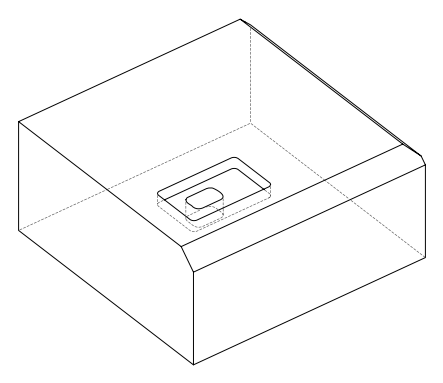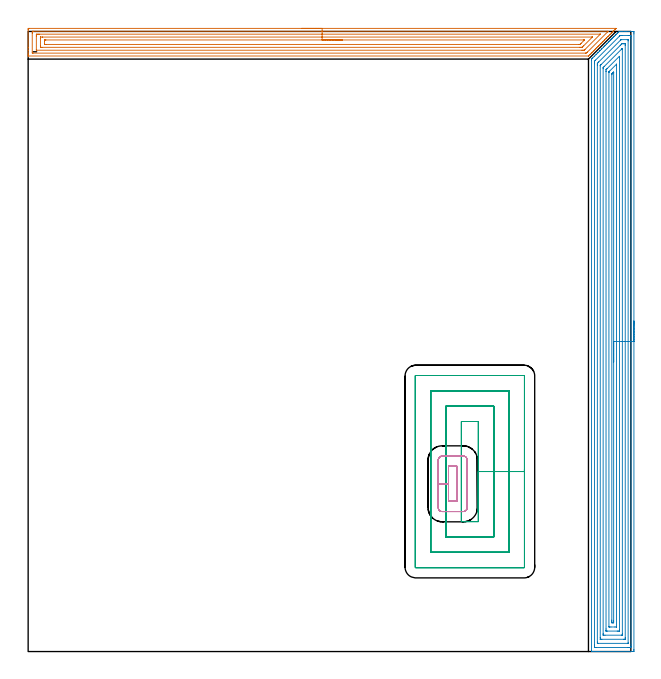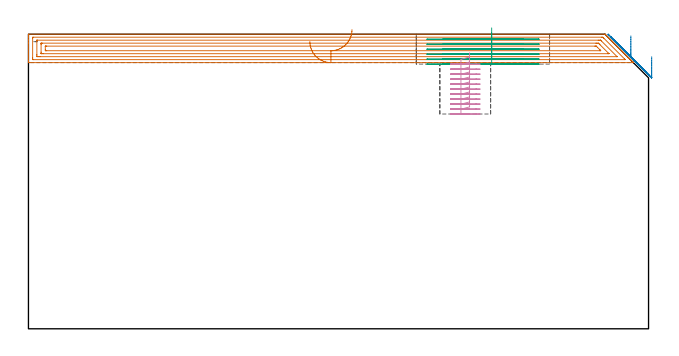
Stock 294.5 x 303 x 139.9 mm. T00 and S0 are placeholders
(PLAN: 4 operations, 1 tool changes, 45.2 min)
(1 AREA_MILL | FG_CHAMFER_SURFACE | UGT0205_001 | 11.52 min | 26662 mm3)
(2 AREA_MILL_1 | FG_CHAMFER_SURFACE_1 | UGT0205_001 | 19.37 min | 63615 mm3)
(3 MILL_RECTANGULAR_POCKET | POCKET_RECTANGULAR_STRAIGHT | NXT0201_013 | Follow Part, ap 2.5, ae 75% | 10.61 min | 93073 mm3)
(4 MILL_RECTANGULAR_POCKET_1 | POCKET_RECTANGULAR_STRAIGHT_1 | NXT0201_013 | Follow Part, ap 2.5, ae 75% | 3.74 min | 20235 mm3)
(TOOL UGT0205_001 | Chamfer Mill 20 x 3 x 45 deg. | D20 FL50 Z2)
(TOOL NXT0201_013 | ENDMILL 10mm | D10 FL30 Z4)
(OP 1 AREA_MILL)
G17 G21 G94 G90
T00 M6
G54
G17 G0 G90 X133.65 Y304.5 S1061 M3
G43 Z149.9 H0
Z136.4
G94 G1 X133.688 Z135.528 F250.
X133.802 Z134.663
X133.991 Z133.812
X134.253 Z132.98
X134.587 Z132.174
X134.99 Z131.4
X135.459 Z130.664
X135.99 Z129.972
X136.579 Z129.329
X137.222 Z128.74
X137.914 Z128.208
X138.65 Z127.74
X139.424 Z127.337
X140.23 Z127.003
X141.062 Z126.741
X141.914 Z126.552
X142.778 Z126.438
X143.65 Z126.4
X287.035
X287.27 Y304.495 Z126.404
X287.281 Y304.493 Z126.406
X287.27 Y304.47 Z126.429
X287.022 Y304.222 Z126.678
X286.972 Y304.172 Z126.727
X286.765 Y303.963 Z126.933
X286.153 Y303.353 Z127.547
X286.078 Y303.278 Z127.621
X285.877 Y303.075 Z127.821
X285.284 Y302.484 Z128.416
X285.184 Y302.384 Z128.515
X284.99 Y302.188 Z128.708
X284.415 Y301.615 Z129.285
X284.291 Y301.49 Z129.409
X284.102 Y301.3 Z129.596
X283.546 Y300.746 Z130.154
X283.215 Y300.413 Z130.483
X282.677 Y299.877 Z131.023
X282.327 Y299.525 Z131.371
X281.808 Y299.008 Z131.892
X281.439 Y298.638 Z132.259
X280.938 Y298.138 Z132.762
X280.552 Y297.75 Z133.146
X280.069 Y297.269 Z133.631
X279.664 Y296.862 Z134.034
X279.2 Y296.4 Z134.5
X278.777 Y295.975 Z134.922
X278.629 Y295.829 Z135.07
X278.331 Y295.531 Z135.369
X277.889 Y295.087 Z135.809
X277.424 Y294.624 Z136.276
X277.001 Y294.2 Z136.697
X276.517 Y293.717 Z137.183
X276.114 Y293.312 Z137.585
X275.61 Y292.81 Z138.089
X275.226 Y292.425 Z138.472
X274.703 Y291.903 Z138.996
X274.338 Y291.537 Z139.36
X273.803 Y291.003 Z139.896
X273.799 Y291.002 Z139.898
X273.79 Y291. Z139.9
X0.179
X0.01 Y291.003 Z139.888
X0.007 Y291.036 Z139.856
X0. Y291.43 Z139.47
Y291.715 Z139.185
Y292.425 Z138.47
Y293.667 Z137.23
Y295.087 Z135.808
Y303.697 Z127.201
X0.002 Y303.963 Z126.934
X0.008 Y304.492 Z126.406
X0.09 Y304.495 Z126.403
X0.626 Y304.5 Z126.4
X143.65
Y303.086 Z127.814
X283.099
X283.414 Y303.075 Z127.825
X283.261 Y302.914 Z127.986
X283.099 Y302.748 Z128.152
X273.266 Y292.915 Z137.985
X273.018 Y292.671 Z138.229
X272.763 Y292.425 Z138.475
X272.382 Y292.414 Z138.486
X272.372
X2.414
X2.01 Y292.425 Z138.475
X2.001 Y292.834 Z138.066
X2. Y302.188 Z128.712
X2.001 Y302.597 Z128.303
X2.01 Y303.075 Z127.825
X2.403 Y303.086 Z127.814
X2.414
X143.65
Y301.672 Z129.228
X279.301 Y301.671 Z129.229
X279.523 Y301.67 Z129.23
X279.539 Y301.668 Z129.232
X279.55 Y301.666 Z129.234
X279.546 Y301.656 Z129.244
X279.538 Y301.641 Z129.259
X279.523 Y301.623 Z129.277
X272.1 Y294.2 Z136.7
X271.786 Y293.894 Z137.006
X271.739 Y293.85 Z137.05
X271.708 Y293.835 Z137.065
X271.664 Y293.834 Z137.066
X271.478 Y293.831 Z137.069
X270.958 Y293.829 Z137.071
X270.584
X4.201
X4.077 Y293.831 Z137.069
X4.033 Y293.833 Z137.067
X4.015 Y293.834 Z137.066
X4.01 Y293.867 Z137.033
X4.005 Y294. Z136.9
X4.001 Y294.2 Z136.7
X4. Y300.612 Z130.288
X4.004 Y301.3 Z129.6
X4.008 Y301.493 Z129.407
X4.024 Y301.665 Z129.235
X4.201 Y301.667 Z129.233
X4.723 Y301.67 Z129.23
X5.095 Y301.671 Z129.229
X5.615 Y301.672 Z129.228
X143.65
Y300.257 Z130.643
X275.211
X275.607 Y300.253 Z130.647
X275.672 Y300.25 Z130.65
X275.687 Y300.247 Z130.653
X275.673 Y300.23 Z130.67
X275.608 Y300.16 Z130.74
X275.531 Y300.081 Z130.819
X275.46 Y300.009 Z130.891
X271.452 Y296.001 Z134.899
X271.005 Y295.557 Z135.343
X270.862 Y295.417 Z135.483
X270.746 Y295.307 Z135.593
X270.672 Y295.25 Z135.65
X270.584 Y295.247 Z135.653
X270.426 Y295.245 Z135.655
X269.69 Y295.243 Z135.657
X269.534
X6.727
X6.102 Y295.245 Z135.655
X6.031 Y295.248 Z135.652
X6.014 Y295.249 Z135.651
X6.01 Y295.265 Z135.635
X6.006 Y295.318 Z135.582
X6.002 Y295.533 Z135.367
X6. Y295.964 Z134.936
Y299.514 Z131.386
X6.002 Y299.964 Z130.936
X6.007 Y300.183 Z130.717
X6.01 Y300.236 Z130.664
X6.017 Y300.251 Z130.649
X6.041 Y300.252 Z130.648
X6.148 Y300.255 Z130.645
X6.883 Y300.257 Z130.643
X7.04
X143.65
Y298.843 Z132.057
X271.271
X271.478 Y298.842 Z132.058
X271.685 Y298.839 Z132.061
X271.806 Y298.836 Z132.064
X271.711 Y298.721 Z132.179
X271.635 Y298.638 Z132.262
X271.559 Y298.558 Z132.342
X271.478 Y298.476 Z132.424
X270.223 Y297.221 Z133.679
X269.864 Y296.862 Z134.038
X269.776 Y296.777 Z134.123
X269.69 Y296.698 Z134.202
X269.643 Y296.664 Z134.236
X269.604 Y296.661 Z134.239
X269.518 Y296.659 Z134.241
X269.347 Y296.657 Z134.243
X269.003
X8.671
X8.464 Y296.659 Z134.241
X8.05 Y296.664 Z134.236
X8.009 Y296.665 Z134.235
X8.006 Y296.677 Z134.223
X8.003 Y296.709 Z134.191
X8.001 Y296.767 Z134.133
X8. Y296.862 Z134.038
X8.001 Y298.415 Z132.485
X8.005 Y298.638 Z132.262
X8.01 Y298.803 Z132.097
X8.017 Y298.836 Z132.064
X8.119 Y298.839 Z132.061
X8.257 Y298.842 Z132.058
X8.464 Y298.843 Z132.057
X8.671
X143.65
X144.522 Z132.095
X145.387 Z132.209
X146.238 Z132.398
X147.07 Z132.66
X147.876 Z132.994
X148.65 Z133.397
X149.386 Z133.865
X150.078 Z134.396
X150.721 Z134.986
X151.31 Z135.629
X151.842 Z136.321
X152.31 Z137.057
X152.713 Z137.831
X153.047 Z138.637
X153.309 Z139.469
X153.498 Z140.32
X153.612 Z141.185
X153.65 Z142.057
G0 Z149.9
M5
M2
(OP 2 AREA_MILL_1)
G17 G21 G94 G90
T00 M6
G54
G17 G0 G90 X296. Y161.5 S1061 M3
G43 Z149.9 H0
Z129.2
G94 G1 Y161.462 Z128.328 F250.
Y161.348 Z127.464
Y161.159 Z126.612
Y160.897 Z125.78
Y160.563 Z124.974
Y160.16 Z124.2
Y159.692 Z123.464
Y159.16 Z122.772
Y158.571 Z122.129
Y157.928 Z121.54
Y157.236 Z121.008
Y156.5 Z120.54
Y155.726 Z120.137
Y154.92 Z119.803
Y154.088 Z119.541
Y153.237 Z119.352
Y152.372 Z119.238
Y151.5 Z119.2
Y0.937
X295.999 Y0.611 Z119.201
X295.993 Y0.051 Z119.204
X295.992 Y0.008 Z119.206
X295.435 Y0. Z119.762
X279.142 Z136.053
X278.534 Z136.661
X277.971 Z137.225
X277.644 Z137.552
X277.082 Z138.114
X276.754 Z138.441
X276.099 Z139.1
X275.716 Z139.483
X275.344 Z139.847
X275.302 Y0.009 Z139.888
X275.3 Y0.164 Z139.9
Y288.996
X275.307 Y289.5 Z139.893
X275.316 Y289.516 Z139.884
X275.689 Y289.889 Z139.51
X275.865 Y290.066 Z139.332
X276.582 Y290.782 Z138.617
X276.754 Y290.956 Z138.443
X277.475 Y291.675 Z137.725
X277.644 Y291.845 Z137.553
X278.368 Y292.568 Z136.832
X278.534 Y292.735 Z136.663
X279.26 Y293.461 Z135.939
X279.423 Y293.625 Z135.774
X280.153 Y294.354 Z135.046
X280.313 Y294.514 Z134.884
X281.046 Y295.246 Z134.153
X281.202 Y295.404 Z133.995
X281.663 Y295.863 Z133.537
X281.939 Y296.139 Z133.26
X282.092 Y296.293 Z133.105
X282.53 Y296.73 Z132.67
X282.832 Y297.032 Z132.367
X282.981 Y297.183 Z132.215
X283.422 Y297.622 Z131.778
X283.724 Y297.925 Z131.474
X283.871 Y298.073 Z131.326
X284.3 Y298.5 Z130.9
X284.617 Y298.818 Z130.582
X284.76 Y298.962 Z130.436
X285.182 Y299.382 Z130.018
X285.205 Y299.405 Z129.995
X285.51 Y299.711 Z129.689
X285.65 Y299.852 Z129.546
X286.062 Y300.262 Z129.138
X286.106 Y300.306 Z129.094
X286.403 Y300.603 Z128.796
X286.54 Y300.741 Z128.657
X286.942 Y301.142 Z128.258
X287.028 Y301.228 Z128.172
X287.296 Y301.496 Z127.903
X287.429 Y301.631 Z127.767
X287.822 Y302.022 Z127.378
X287.927 Y302.127 Z127.273
X288.188 Y302.389 Z127.01
X288.319 Y302.52 Z126.878
X288.785 Y302.984 Z126.414
X288.807 Y303. Z126.392
X289.208 Z125.991
X289.255 Z125.944
X290.098 Z125.097
X291.315 Z123.882
X291.877 Z123.317
X292.397 Z122.797
X295.154 Z120.043
X295.435 Y302.998 Z119.762
X295.991 Y302.992 Z119.206
X295.993 Y302.949 Z119.204
X295.998 Y302.389 Z119.202
X296. Y301.822 Z119.2
Y151.5
X294.586 Z120.614
Y3.249
X294.584 Y2.397 Z120.616
X294.582 Y2.36 Z120.618
X294.546 Y2.01 Z120.654
X294.049 Y2.002 Z121.151
X293.656 Y2.001 Z121.544
X293.161 Y2. Z122.039
X277.644 Y2.001 Z137.556
X277.147 Y2.003 Z138.053
X276.754 Y2.01 Z138.446
X276.718 Y2.397 Z138.482
X276.716 Y2.435 Z138.484
X276.714 Y3.289 Z138.486
Y287.251
X276.716 Y288.104 Z138.484
X276.718 Y288.14 Z138.482
X276.754 Y288.493 Z138.446
X277.002 Y288.748 Z138.198
X277.247 Y288.997 Z137.953
X288.853 Y300.603 Z126.347
X289.033 Y300.779 Z126.167
X289.208 Y300.948 Z125.992
X289.272 Y300.99 Z125.928
X289.332 Y300.994 Z125.868
X289.456 Y300.998 Z125.744
X289.703 Y301. Z125.497
X290.098 Z125.102
X293.261 Z121.939
X293.656 Y300.999 Z121.544
X294.153 Y300.998 Z121.047
X294.546 Y300.99 Z120.654
X294.582 Y300.603 Z120.618
X294.584 Y300.565 Z120.616
X294.586 Y299.711 Z120.614
Y151.5
X293.172 Z122.028
X293.171 Y4.182 Z122.029
X293.17 Y4.081 Z122.03
X293.168 Y4.031 Z122.032
X293.166 Y4.014 Z122.034
X293.129 Y4.01 Z122.071
X292.947 Y4.001 Z122.253
X278.715 Y4. Z136.485
X278.534 Z136.666
X278.352 Y4.002 Z136.848
X278.231 Y4.005 Z136.969
X278.14 Y4.01 Z137.06
X278.135 Y4.048 Z137.065
X278.132 Y4.182 Z137.068
X278.129 Y4.588 Z137.071
Y286.318
Y286.724
X278.133 Y287.211 Z137.067
X278.135 Y287.409 Z137.065
X278.228 Y287.517 Z136.972
X278.534 Y287.832 Z136.666
X278.668 Y287.969 Z136.532
X278.803 Y288.104 Z136.397
X289.517 Y298.818 Z125.683
X289.634 Y298.933 Z125.566
X289.678 Y298.972 Z125.522
X289.696 Y298.985 Z125.504
X289.735 Y298.99 Z125.465
X289.917 Y298.999 Z125.283
X292.766 Y299. Z122.434
X292.948 Y298.998 Z122.252
X293.069 Y298.995 Z122.131
X293.16 Y298.99 Z122.04
X293.165 Y298.952 Z122.035
X293.168 Y298.818 Z122.032
X293.171 Y298.412 Z122.029
X293.172 Y151.5 Z122.028
X291.757 Z123.443
Y6.861
X291.755 Y6.09 Z123.445
X291.753 Y6.037 Z123.447
X291.751 Y6.016 Z123.449
X291.736 Y6.01 Z123.464
X291.63 Y6.006 Z123.57
X291.416 Y6.002 Z123.784
X290.987 Y6. Z124.213
X280.313 Z134.887
X279.871 Y6.002 Z135.329
X279.667 Y6.005 Z135.533
X279.566 Y6.01 Z135.634
X279.549 Y6.013 Z135.651
X279.547 Y6.028 Z135.653
X279.545 Y6.066 Z135.655
X279.543 Y6.741 Z135.657
Y6.861
Y286.198
X279.545 Y286.318 Z135.655
X279.547 Y286.366 Z135.653
X279.549 Y286.386 Z135.651
X279.565 Y286.405 Z135.635
X279.638 Y286.485 Z135.562
X279.75 Y286.6 Z135.45
X279.891 Y286.742 Z135.309
X289.288 Y296.139 Z125.912
X289.695 Y296.544 Z125.505
X290.098 Y296.94 Z125.102
X290.145 Y296.984 Z125.055
X290.987 Y296.999 Z124.213
X291.02 Y297. Z124.18
X291.429 Y296.998 Z123.771
X291.633 Y296.995 Z123.567
X291.735 Y296.99 Z123.465
X291.751 Y296.987 Z123.449
X291.753 Y296.972 Z123.447
X291.755 Y296.934 Z123.445
X291.757 Y296.259 Z123.443
Y296.139
Y151.5
X290.343 Z124.857
X290.342 Y8.646 Z124.858
X290.341 Y8.402 Z124.859
X290.336 Y8.154 Z124.864
X290.332 Y8.01 Z124.868
X290.259 Y8.007 Z124.941
X290.098 Y8.003 Z125.102
X289.852 Y8. Z125.348
X281.846 Y8.001 Z133.354
X281.202 Y8.007 Z133.998
X280.989 Y8.01 Z134.211
X280.964 Y8.024 Z134.236
X280.961 Y8.105 Z134.239
X280.959 Y8.236 Z134.241
X280.957 Y8.893 Z134.243
Y284.778
X280.959 Y285.102 Z134.241
X280.962 Y285.263 Z134.238
X280.964 Y285.34 Z134.236
X281.032 Y285.425 Z134.168
X281.114 Y285.514 Z134.086
X281.202 Y285.603 Z133.998
X281.559 Y285.96 Z133.641
X290.098 Y294.499 Z125.102
X290.172 Y294.57 Z125.028
X290.318 Y294.708 Z124.882
X290.338 Y294.723 Z124.862
X290.339 Y294.712 Z124.861
X290.341 Y294.67 Z124.859
X290.343 Y294.6 Z124.857
Y294.354
Y151.5
X288.929 Z126.271
X288.928 Y10.432 Z126.272
X288.926 Y10.126 Z126.274
X288.924 Y10.05 Z126.276
X288.922 Y10.019 Z126.278
X288.892 Y10.01 Z126.308
X288.746 Y10.004 Z126.454
X288.319 Y10.001 Z126.881
X287.859 Y10. Z127.341
X282.981 Y10.001 Z132.219
X282.519 Y10.003 Z132.681
X282.398 Y10.01 Z132.802
X282.378 Y10.017 Z132.822
X282.376 Y10.057 Z132.824
X282.373 Y10.15 Z132.827
X282.372 Y10.432 Z132.828
X282.371 Y11.045 Z132.829
Y283.359
X282.372 Y283.64 Z132.828
X282.376 Y284.247 Z132.824
X282.378 Y284.317 Z132.822
X282.42 Y284.363 Z132.78
X282.582 Y284.532 Z132.618
X282.781 Y284.733 Z132.419
X282.981 Y284.934 Z132.219
X288.861 Y290.812 Z126.339
X288.87 Y290.82 Z126.33
X288.918 Y290.86 Z126.282
X288.922 Y290.782 Z126.278
X288.926 Y290.517 Z126.274
X288.928 Y290.17 Z126.272
X288.929 Y151.5 Z126.271
X287.515 Z127.685
X287.514 Y12.218 Z127.686
X287.513 Y12.133 Z127.687
X287.508 Y12.047 Z127.692
X287.504 Y12.009 Z127.696
X287.483 Y12.006 Z127.717
X287.429 Y12.003 Z127.771
X286.756 Y12. Z128.444
X284.76 Z130.44
X284.086 Y12.001 Z131.114
X283.871 Y12.007 Z131.329
X283.805 Y12.01 Z131.395
X283.792 Y12.133 Z131.408
X283.788 Y12.218 Z131.412
X283.786 Y12.303 Z131.414
X283.785 Y282.919 Z131.415
X283.787 Y283.09 Z131.413
X283.79 Y283.205 Z131.41
X283.793 Y283.285 Z131.407
X283.805 Y283.299 Z131.395
X283.871 Y283.372 Z131.329
X284.004 Y283.506 Z131.196
X284.137 Y283.64 Z131.063
X287.429 Y286.932 Z127.771
X287.474 Y286.974 Z127.726
X287.501 Y286.998 Z127.699
X287.508 Y287.002 Z127.692
X287.51 Y286.919 Z127.69
X287.514 Y286.576 Z127.686
X287.515 Y286.404 Z127.685
Y151.5
X286.101 Z129.099
X286.1 Y14.896 Z129.1
X286.098 Y14.447 Z129.102
X286.093 Y14.003 Z129.107
X285.653 Y14. Z129.547
X285.207 Y14.003 Z129.993
X285.202 Y14.453 Z129.998
X285.2 Y14.896 Z130.
Y15.348
Y281.854
X285.201 Y282.08 Z129.999
X285.204 Y282.193 Z129.996
X285.206 Y282.245 Z129.994
X285.232 Y282.273 Z129.968
X285.65 Y282.703 Z129.55
X285.693 Y282.747 Z129.507
X285.854 Y282.905 Z129.346
X286.062 Y283.106 Z129.138
X286.09 Y283.131 Z129.11
X286.094 Y283.121 Z129.106
X286.097 Y283.06 Z129.103
X286.1 Y282.967 Z129.1
X286.101 Y151.5 Z129.099
Y150.628 Z129.138
Y149.764 Z129.251
Y148.912 Z129.44
Y148.08 Z129.703
Y147.274 Z130.036
Y146.5 Z130.439
Y145.764 Z130.908
Y145.072 Z131.439
Y144.429 Z132.028
Y143.84 Z132.672
Y143.309 Z133.364
Y142.84 Z134.099
Y142.437 Z134.873
Y142.103 Z135.679
Y141.841 Z136.511
Y141.652 Z137.363
Y141.538 Z138.228
Y141.5 Z139.099
G0 Z149.9
M5
M2
(OP 3 MILL_RECTANGULAR_POCKET)
G17 G21 G94 G90
T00 M6
G54
G17 G0 G90 X220. Y67.921 S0 M3
G43 Z149.9 H0
Z142.9
G94 G1 Y87.95 Z137.533 F250.
Y112.4 F500.
X211.7
Y63.5
X220.
Y87.95
X227.5
Y119.9
X204.2
Y56.
X227.5
Y87.95
X235.
Y127.4
X196.7
Y48.5
X235.
Y87.95
X242.5
Y134.7
G3 X242.3 Y134.9 R0.2
G1 X189.4
G3 X189.2 Y134.7 R0.2
G1 Y41.2
G3 X189.4 Y41. R0.2
G1 X242.3
G3 X242.5 Y41.2 R0.2
G1 Y87.95
Y88.95
G0 X220. Y67.921 Z140.533
G1 Y87.95 Z135.167 F250.
Y112.4 F500.
X211.7
Y63.5
X220.
Y87.95
X227.5
Y119.9
X204.2
Y56.
X227.5
Y87.95
X235.
Y127.4
X196.7
Y48.5
X235.
Y87.95
X242.5
Y134.7
G3 X242.3 Y134.9 R0.2
G1 X189.4
G3 X189.2 Y134.7 R0.2
G1 Y41.2
G3 X189.4 Y41. R0.2
G1 X242.3
G3 X242.5 Y41.2 R0.2
G1 Y87.95
Y88.95
G0 X220. Y67.921 Z138.167
G1 Y87.95 Z132.8 F250.
Y112.4 F500.
X211.7
Y63.5
X220.
Y87.95
X227.5
Y119.9
X204.2
Y56.
X227.5
Y87.95
X235.
Y127.4
X196.7
Y48.5
X235.
Y87.95
X242.5
Y134.7
G3 X242.3 Y134.9 R0.2
G1 X189.4
G3 X189.2 Y134.7 R0.2
G1 Y41.2
G3 X189.4 Y41. R0.2
G1 X242.3
G3 X242.5 Y41.2 R0.2
G1 Y87.95
Y88.95
G0 X220. Y67.921 Z135.8
G1 Y87.95 Z130.433 F250.
Y112.4 F500.
X211.7
Y63.5
X220.
Y87.95
X227.5
Y119.9
X204.2
Y56.
X227.5
Y87.95
X235.
Y127.4
X196.7
Y48.5
X235.
Y87.95
X242.5
Y134.7
G3 X242.3 Y134.9 R0.2
G1 X189.4
G3 X189.2 Y134.7 R0.2
G1 Y41.2
G3 X189.4 Y41. R0.2
G1 X242.3
G3 X242.5 Y41.2 R0.2
G1 Y87.95
Y88.95
G0 X220. Y67.921 Z133.433
G1 Y87.95 Z128.067 F250.
Y112.4 F500.
X211.7
Y63.5
X220.
Y87.95
X227.5
Y119.9
X204.2
Y56.
X227.5
Y87.95
X235.
Y127.4
X196.7
Y48.5
X235.
Y87.95
X242.5
Y134.7
G3 X242.3 Y134.9 R0.2
G1 X189.4
G3 X189.2 Y134.7 R0.2
G1 Y41.2
G3 X189.4 Y41. R0.2
G1 X242.3
G3 X242.5 Y41.2 R0.2
G1 Y87.95
Y88.95
G0 X220. Y67.921 Z131.067
G1 Y87.95 Z125.7 F250.
Y112.4 F500.
X211.7
Y63.5
X220.
Y87.95
X227.5
Y119.9
X204.2
Y56.
X227.5
Y87.95
X235.
Y127.4
X196.7
Y48.5
X235.
Y87.95
X242.5
Y134.7
G3 X242.3 Y134.9 R0.2
G1 X189.4
G3 X189.2 Y134.7 R0.2
G1 Y41.2
G3 X189.4 Y41. R0.2
G1 X242.3
G3 X242.5 Y41.2 R0.2
G1 Y87.95
Y88.95
G0 Z149.9
M5
M2
(OP 4 MILL_RECTANGULAR_POCKET_1)
G17 G21 G94 G90
T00 M6
G54
G17 G0 G90 X209.5 Y83.114 S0 M3
G43 Z149.9 H0
Z131.056
G94 G1 Y90.5 Z129.077 F250.
X205.4 Z127.978
Y81.95 Z125.687
Y73.4 F500.
X209.5
Y90.5
X205.4
Y81.95
X200.4
Y70.3
G3 X202.3 Y68.4 R1.9
G1 X212.6
G3 X214.5 Y70.3 R1.9
G1 Y93.6
G3 X212.6 Y95.5 R1.9
G1 X202.3
G3 X200.4 Y93.6 R1.9
G1 Y81.95
Y80.95
G0 X209.5 Y83.114 Z128.687
G1 Y90.5 Z126.708 F250.
X205.4 Z125.61
Y81.95 Z123.319
Y73.4 F500.
X209.5
Y90.5
X205.4
Y81.95
X200.4
Y70.3
G3 X202.3 Y68.4 R1.9
G1 X212.6
G3 X214.5 Y70.3 R1.9
G1 Y93.6
G3 X212.6 Y95.5 R1.9
G1 X202.3
G3 X200.4 Y93.6 R1.9
G1 Y81.95
Y80.95
G0 X209.5 Y83.114 Z126.319
G1 Y90.5 Z124.34 F250.
X205.4 Z123.241
Y81.95 Z120.95
Y73.4 F500.
X209.5
Y90.5
X205.4
Y81.95
X200.4
Y70.3
G3 X202.3 Y68.4 R1.9
G1 X212.6
G3 X214.5 Y70.3 R1.9
G1 Y93.6
G3 X212.6 Y95.5 R1.9
G1 X202.3
G3 X200.4 Y93.6 R1.9
G1 Y81.95
Y80.95
G0 X209.5 Y83.114 Z123.95
G1 Y90.5 Z121.971 F250.
X205.4 Z120.872
Y81.95 Z118.581
Y73.4 F500.
X209.5
Y90.5
X205.4
Y81.95
X200.4
Y70.3
G3 X202.3 Y68.4 R1.9
G1 X212.6
G3 X214.5 Y70.3 R1.9
G1 Y93.6
G3 X212.6 Y95.5 R1.9
G1 X202.3
G3 X200.4 Y93.6 R1.9
G1 Y81.95
Y80.95
G0 X209.5 Y83.114 Z121.581
G1 Y90.5 Z119.602 F250.
X205.4 Z118.503
Y81.95 Z116.212
Y73.4 F500.
X209.5
Y90.5
X205.4
Y81.95
X200.4
Y70.3
G3 X202.3 Y68.4 R1.9
G1 X212.6
G3 X214.5 Y70.3 R1.9
G1 Y93.6
G3 X212.6 Y95.5 R1.9
G1 X202.3
G3 X200.4 Y93.6 R1.9
G1 Y81.95
Y80.95
G0 X209.5 Y83.114 Z119.212
G1 Y90.5 Z117.233 F250.
X205.4 Z116.135
Y81.95 Z113.844
Y73.4 F500.
X209.5
Y90.5
X205.4
Y81.95
X200.4
Y70.3
G3 X202.3 Y68.4 R1.9
G1 X212.6
G3 X214.5 Y70.3 R1.9
G1 Y93.6
G3 X212.6 Y95.5 R1.9
G1 X202.3
G3 X200.4 Y93.6 R1.9
G1 Y81.95
Y80.95
G0 X209.5 Y83.114 Z116.844
G1 Y90.5 Z114.865 F250.
X205.4 Z113.766
Y81.95 Z111.475
Y73.4 F500.
X209.5
Y90.5
X205.4
Y81.95
X200.4
Y70.3
G3 X202.3 Y68.4 R1.9
G1 X212.6
G3 X214.5 Y70.3 R1.9
G1 Y93.6
G3 X212.6 Y95.5 R1.9
G1 X202.3
G3 X200.4 Y93.6 R1.9
G1 Y81.95
Y80.95
G0 X209.5 Y83.114 Z114.475
G1 Y90.5 Z112.496 F250.
X205.4 Z111.397
Y81.95 Z109.106
Y73.4 F500.
X209.5
Y90.5
X205.4
Y81.95
X200.4
Y70.3
G3 X202.3 Y68.4 R1.9
G1 X212.6
G3 X214.5 Y70.3 R1.9
G1 Y93.6
G3 X212.6 Y95.5 R1.9
G1 X202.3
G3 X200.4 Y93.6 R1.9
G1 Y81.95
Y80.95
G0 X209.5 Y83.114 Z112.106
G1 Y90.5 Z110.127 F250.
X205.4 Z109.028
Y81.95 Z106.737
Y73.4 F500.
X209.5
Y90.5
X205.4
Y81.95
X200.4
Y70.3
G3 X202.3 Y68.4 R1.9
G1 X212.6
G3 X214.5 Y70.3 R1.9
G1 Y93.6
G3 X212.6 Y95.5 R1.9
G1 X202.3
G3 X200.4 Y93.6 R1.9
G1 Y81.95
Y80.95
G0 X209.5 Y83.114 Z109.737
G1 Y90.5 Z107.758 F250.
X205.4 Z106.66
Y81.95 Z104.369
Y73.4 F500.
X209.5
Y90.5
X205.4
Y81.95
X200.4
Y70.3
G3 X202.3 Y68.4 R1.9
G1 X212.6
G3 X214.5 Y70.3 R1.9
G1 Y93.6
G3 X212.6 Y95.5 R1.9
G1 X202.3
G3 X200.4 Y93.6 R1.9
G1 Y81.95
Y80.95
G0 X209.5 Y83.114 Z107.369
G1 Y90.5 Z105.39 F250.
X205.4 Z104.291
Y81.95 Z102.
Y73.4 F500.
X209.5
Y90.5
X205.4
Y81.95
X200.4
Y70.3
G3 X202.3 Y68.4 R1.9
G1 X212.6
G3 X214.5 Y70.3 R1.9
G1 Y93.6
G3 X212.6 Y95.5 R1.9
G1 X202.3
G3 X200.4 Y93.6 R1.9
G1 Y81.95
Y80.95
G0 Z149.9
M5
M2
